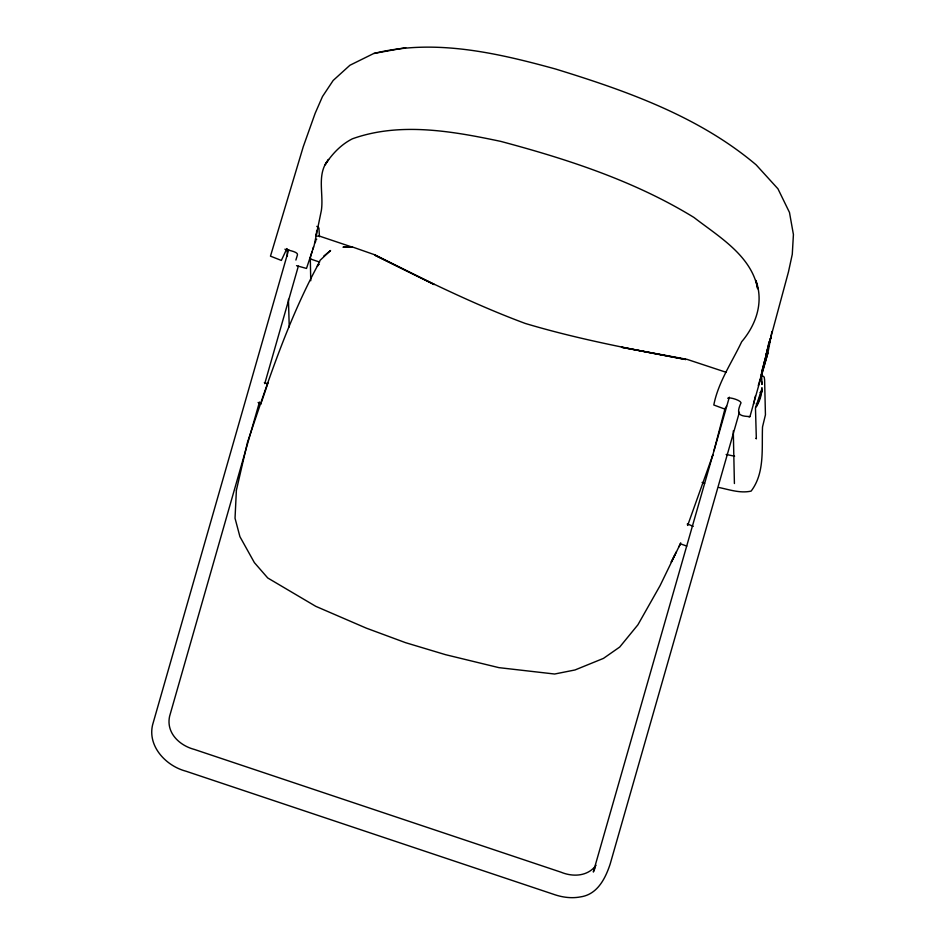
<?xml version="1.0" encoding="UTF-8"?>
<svg xmlns="http://www.w3.org/2000/svg" width="945" height="945" viewBox="0 0 945 945"><rect width="100%" height="100%" fill="white"/><g stroke="black" fill="none" stroke-linecap="round" stroke-linejoin="round"><path stroke-width="1.42" d="M236.38 490.36L235.033 518.238L239.924 536.677L254.382 562.629L267.742 577.974L315.784 606.336L366.27 628.13L405.511 642.659L445.532 654.672L498.889 667.643L554.62 674.021L574.997 669.97L603.453 658.393L619.719 647.041L637.91 624.799L660.082 585.628L680.223 544.072L679.006 546.765M316.693 230.426L316.303 236.155L316.067 234.1M236.392 490.242L247.495 442.284C267.695 382.453 287.351 322.021 317.284 266.195L320.142 260.265L330.561 250.519L323.757 256.107M310.291 257.961L310.751 280.748M771.935 331.541L767.883 353.028L749.964 416.556C738.281 416.272 736.19 413.603 741.045 402.759C740.407 400.007 728.583 396.746 727.709 398.258M769.1 341.488L766.289 354.115L788.484 271.817L792.276 254.311L793.422 234.561L789.477 212.436L777.959 188.823L756.142 164.843C698.733 116.318 626.322 90.803 555.447 68.985C496.846 52.873 434.357 38.426 373.984 53.463M753.472 404.306L755.457 395.896M295.891 260.052L297.486 254.772C298.372 251.287 283.961 249.586 284.941 249.161M310.539 256.816L312.098 251.429M713.959 450.741L724.98 408.819M261.576 401.873L268.002 382.867L266.844 383.469L264.328 382.69M761.918 391.844L761.776 389.541C761.623 395.553 759.449 402.05 755.965 406.988M259.485 402.027L169.604 716.275C165.966 732.812 179.444 745.499 194.268 749.397L561.058 872.211C572.835 877.078 587.625 876.558 596.059 865.313M264.754 383.623L298.348 266.136M739.392 412.256L610.151 864.108C605.343 878.555 597.429 894.431 580.608 896.876C571.406 898.66 561.956 897.301 553.203 894.171L185.763 771.144C166.048 765.934 147.42 746.361 152.617 724.791L288.709 249.657M758.28 385.584L767.883 353.028M729.339 397.183L593.33 872.022L595.066 867.982M312.807 249.22L313.586 246.928M687.665 525.444L712.861 454.923L712.365 456.258M315.087 242.806L315.724 241.199M680.707 542.808L679.928 544.651L681.121 544.072L686.791 546.092M286.914 248.559L281.35 260.43L270.471 256.154L303.25 146.735L315.146 113.341L322.481 96.544L333.172 80.455L349.91 65.264L373.747 53.487L405.712 47.663M726.587 406.244L724.673 409.031L713.806 404.992C718.224 382.217 731.879 362.443 741.671 341.759C756.106 324.749 763.855 302.471 755.917 280.464L757.677 288.733C751.358 255.493 718.625 236.569 693.973 217.468C634.591 181.003 567.65 159.232 500.696 141.372C452.572 131.225 400.042 121.763 352.414 138.797C340.98 144.55 331.919 154.165 325.08 164.843L328.588 159.457C316.291 174.104 323.887 193.477 321.371 210.428L314.212 245.216L306.499 268.439L296.529 265.675M316.256 239.947L316.669 239.12M675.108 554.337L671.233 562.157L676.431 551.738M318.808 264.222L317.284 266.195L318.914 264.281M317.496 236.191L318.748 235.872L352.45 247.188L342.988 247.177L353.017 247.188L374.988 254.878L434.216 284.551L374.988 255.244C424.305 279.625 473.646 304.278 525.278 323.45C577.903 339.184 631.945 349.272 685.834 359.525L621.491 347.252L687.086 359.372L726.091 372.271M749.078 416.946L749.964 416.556M760.016 392.541L761.859 390.97L756.898 405.866L756.366 403.491M734.596 456.211L726.15 454.462M719.05 487.514C729.505 489.699 740.384 493.526 751.121 491.105C765.001 472.854 761.635 448.426 762.52 426.939L765.438 414.843L764.611 379.949L764.21 377.102L761.068 374.598M258.103 402.499L261.328 403.893L261.245 403.113M702.088 482.446L704.627 483.273M761.623 387.958L762.237 387.852L755.468 407.897L756.343 438.823L755.917 438.362M319.611 262.072L311.141 259.213L310.267 257.442M693.228 526.353L687.369 523.873L687.594 525.231M316.823 226.339L318.926 228.005L319.457 236.734M761.611 381.567L762.013 384.461L761.469 372.991M287.091 249.137L287.374 256.142M289.241 326.935L288.438 299.329M733.296 430.896L734.407 483.521M764.375 361.959L761.953 371.231L771.226 335.747L764.375 361.959"/></g></svg>
